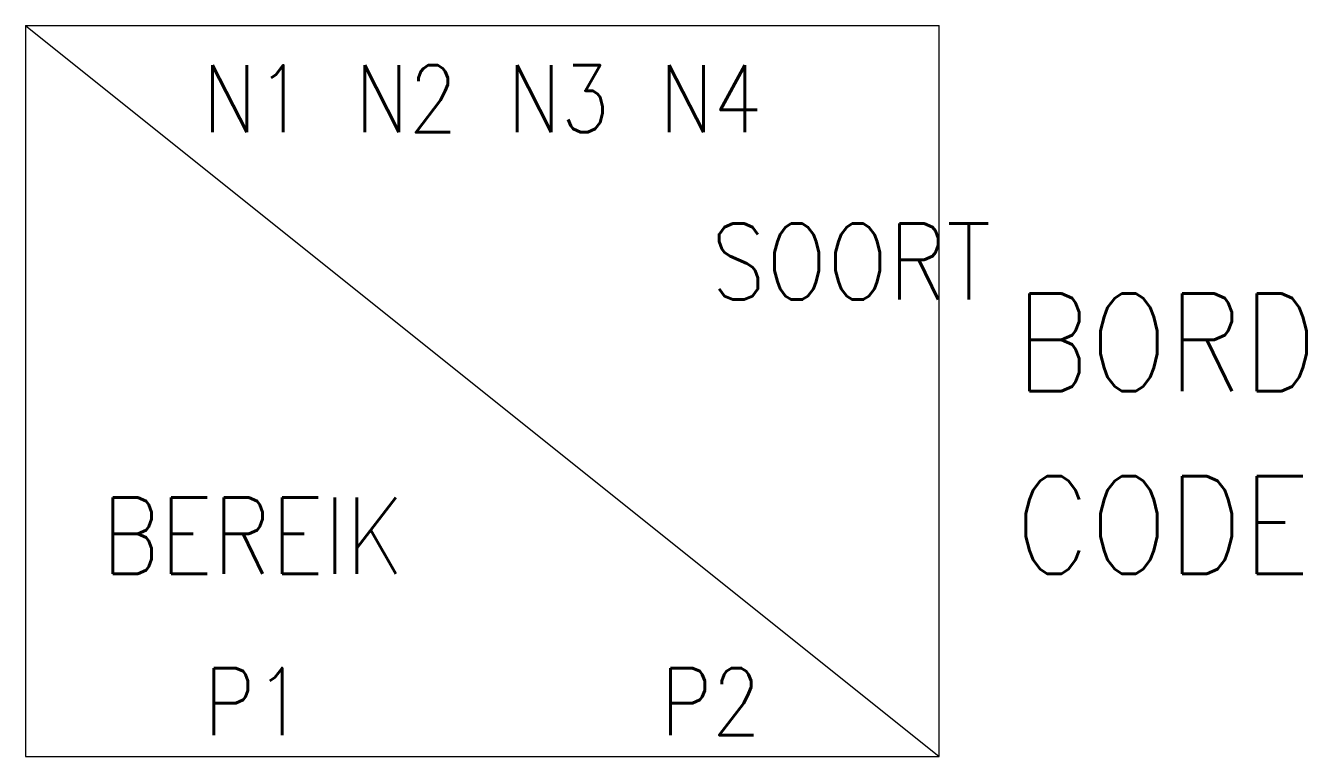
# Model space of a CAD drawing. Extents: x 312.5 to 354.6, y 90 to 114.
import ezdxf
from ezdxf.enums import TextEntityAlignment as Align

# ---------------------------------------------------------------- set-up
doc = ezdxf.new("R2010")
doc.units = 0
doc.header["$LTSCALE"] = 6
doc.layers.add('1', color=8, linetype='CONTINUOUS')
doc.layers.add('3', color=30, linetype='CONTINUOUS')
doc.styles.get("Standard").update_dxf_attribs({"font": 'simplex', "width": 0.85})

msp = doc.modelspace()

# ---------------------------------------------------------------- linework, layer by layer
at = {"layer": '1', "color": 0}
for p, q in [((312.5, 114), (342.5, 114)), ((312.5, 114), (312.5, 90)), ((312.5, 114), (342.5, 90)), ((342.5, 90), (342.5, 114)), ((312.5, 90), (342.5, 90))]:
    msp.add_line(p, q, dxfattribs=at)

# ---------------------------------------------------------------- texts
at = {"layer": '1', "color": 0, "width": 0.85}
for tag, text, p in [('N1', '4', (320, 111.6)), ('N2', '2', (325, 111.6)), ('N3', '3', (330, 111.6)), ('N4', '1', (335, 111.6)), ('P1', '+', (320, 91.8)), ('P2', '-', (335, 91.8))]:
    msp.add_attdef(tag, text=text, height=2.2, dxfattribs=at).set_placement(p, align=Align.MIDDLE)
at = {"layer": '3', "color": 0, "width": 0.85}
for tag, p, s, height in [('SOORT', (335, 105), 'R', 2.5), ('BORD', (345, 102), '', 3.2), ('CODE', (345, 96), '-U', 3.2), ('BEREIK', (315, 96), '4-20 mA', 2.5)]:
    msp.add_attdef(tag, p, s, height=height, dxfattribs=at)

doc.saveas('drawing.dxf')
